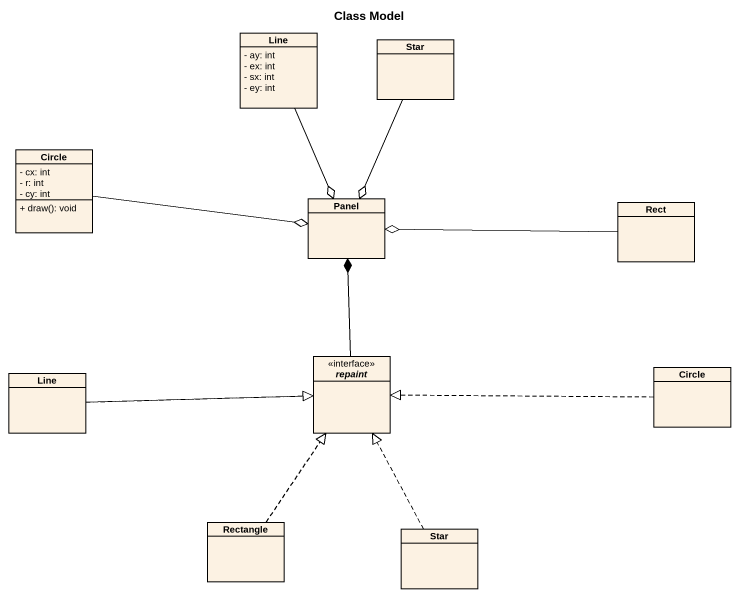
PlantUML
@startuml
title Class Model
hide circle
hide empty members
skinparam classAttributeIconSize 0
class Line {
  - ay: int
  - ex: int
  - sx: int
  - ey: int
}
class Star
class "Circle" as Circle_ {
  - cx: int
  - r: int
  - cy: int
  + draw(): void
}
class Panel
class Rect
class "Line" as Line_2
interface repaint <<interface>>
class "Circle" as Circle__2
class "Rectangle" as Rectangle_
class "Star" as Star_2
Line --* Panel
Line --o Panel
Star --* Panel
Star --o Panel
Circle_ -right-* Panel
Circle_ -right-o Panel
Rect -left-* Panel
Rect -left-o Panel
Line_2 .right.|> repaint
Line_2 -right- repaint
repaint -up-* Panel
Circle__2 .left.|> repaint
Rectangle_ .up.|> repaint
Star_2 .up.|> repaint
@enduml
